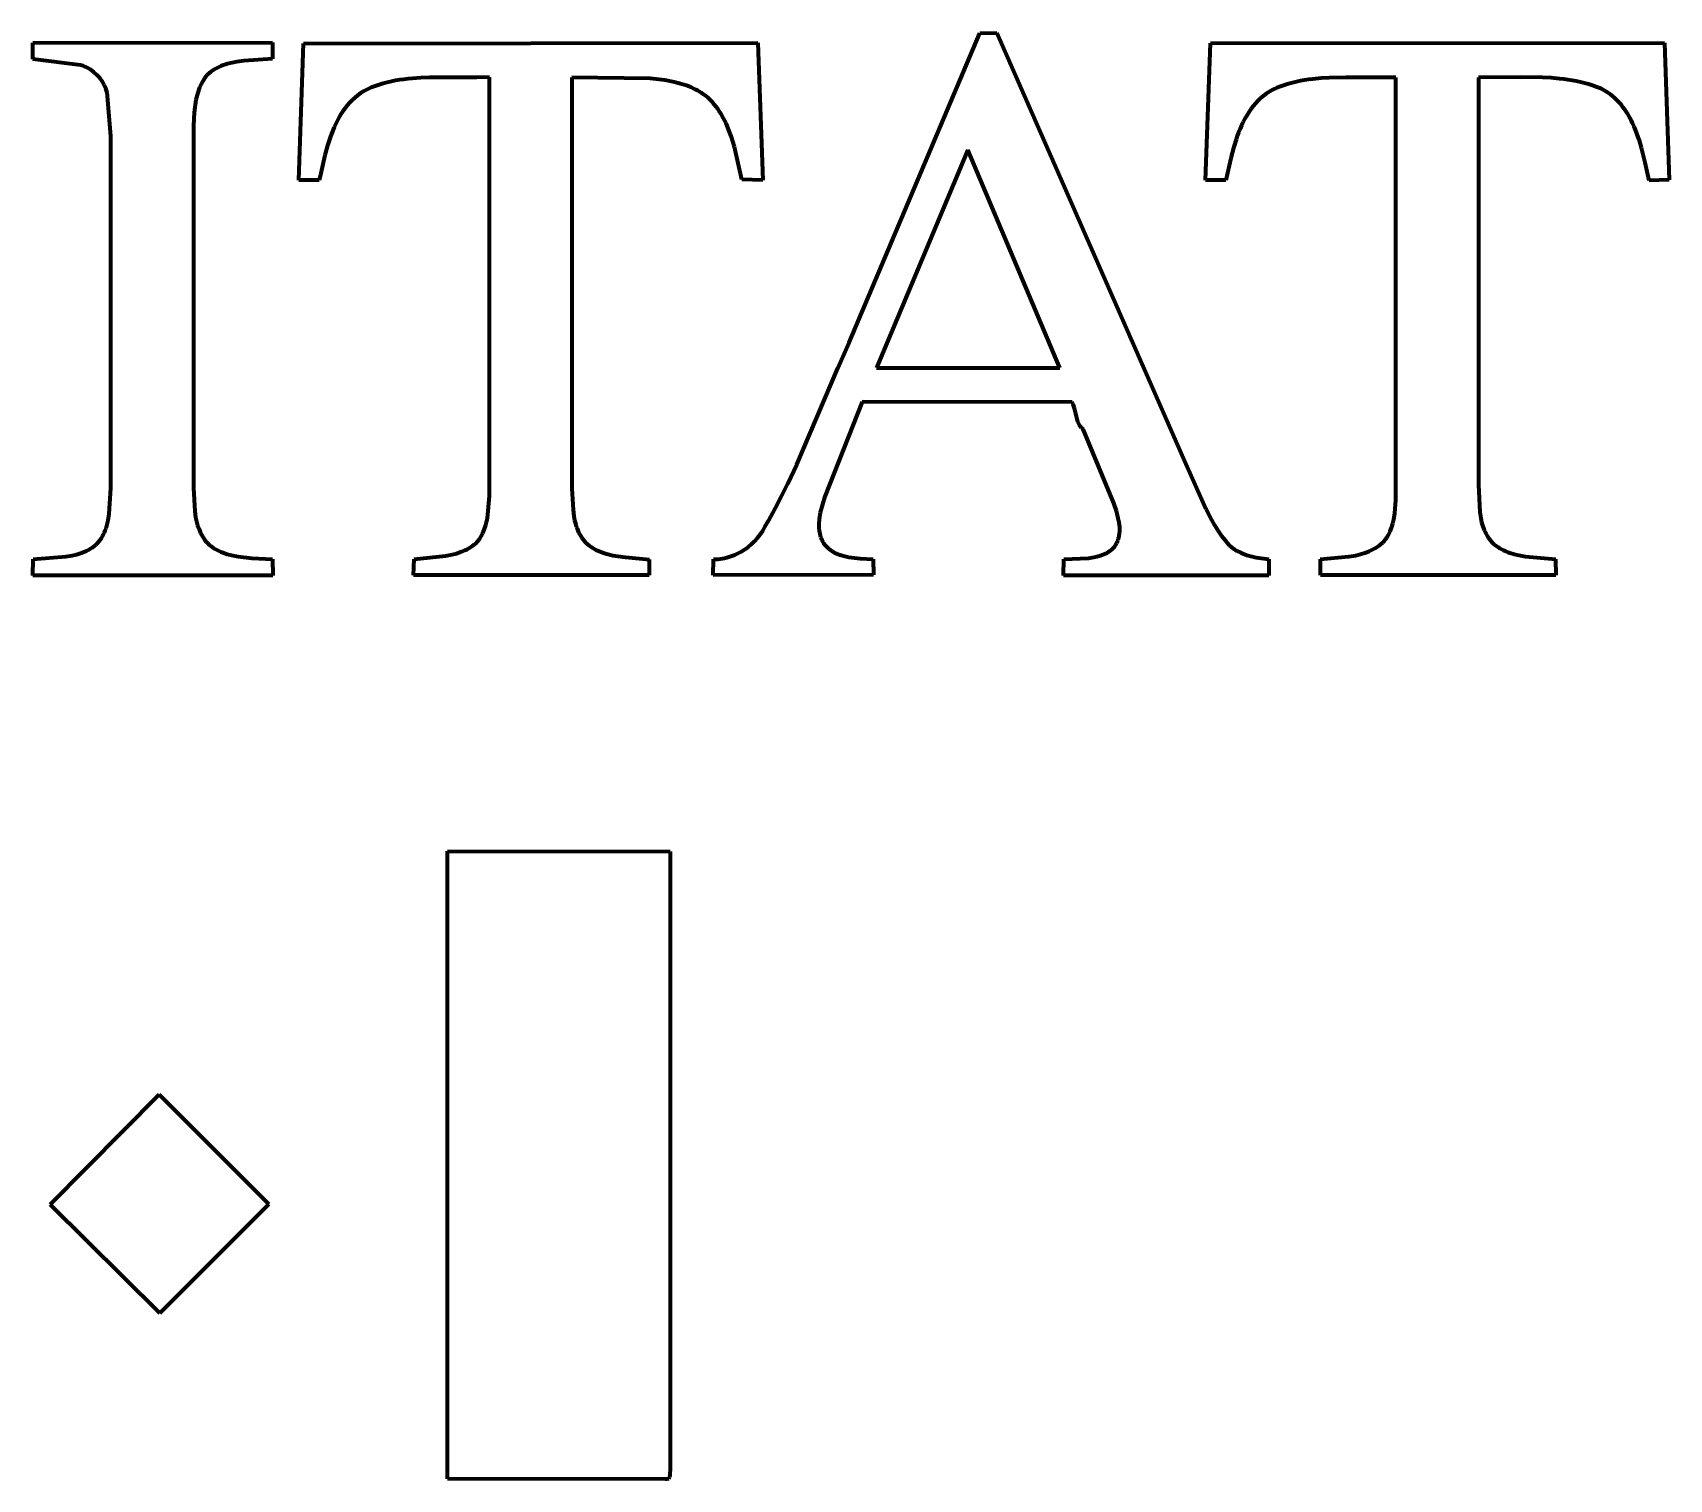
# Model space of a CAD drawing. Header units: millimetres. Extents: x 0.3 to 27.9, y 0.2 to 6.3.
# Drawn here: x 21.68 to 27.94, y 0.36 to 5.9 of the extents above; entities that cross this region are included whole.
import ezdxf

# ---------------------------------------------------------------- set-up
doc = ezdxf.new("R2010")
doc.units = ezdxf.units.MM
doc.layers.add('color#263997ff', color=7, linetype='CONTINUOUS', lineweight=100)

msp = doc.modelspace()

# ---------------------------------------------------------------- linework, layer by layer
at = {"layer": 'color#263997ff'}
for p, q in [((24.8034, 4.7114), (25.3034, 5.8947)), ((25.3034, 5.8947), (25.3688, 5.8966)), ((25.3688, 5.8966), (26.092, 4.247)), ((21.6802, 5.7957), (21.6808, 5.8581)), ((21.6808, 5.8581), (22.5967, 5.8586)), ((22.5967, 5.8586), (22.5973, 5.7963)), ((22.6984, 5.3325), (22.7157, 5.855)), ((22.7157, 5.855), (24.4542, 5.8574)), ((24.4542, 5.8574), (24.4741, 5.3318)), ((26.1675, 5.3328), (26.1867, 5.8571)), ((26.1867, 5.8571), (27.9236, 5.8574)), ((27.9236, 5.8574), (27.9419, 5.334)), ((21.8621, 5.7726), (21.6802, 5.7957)), ((21.8723, 5.7694), (21.8621, 5.7726)), ((21.8869, 5.7632), (21.8723, 5.7694)), ((21.9008, 5.7555), (21.8869, 5.7632)), ((22.3919, 5.765), (22.3839, 5.761)), ((22.4001, 5.7686), (22.3919, 5.765)), ((22.4084, 5.7719), (22.4001, 5.7686)), ((22.4169, 5.7748), (22.4084, 5.7719)), ((22.4255, 5.7774), (22.4169, 5.7748)), ((22.4429, 5.7819), (22.4255, 5.7774)), ((22.4608, 5.7853), (22.4429, 5.7819)), ((22.4881, 5.789), (22.4608, 5.7853)), ((22.5973, 5.7963), (22.4881, 5.789)), ((21.9138, 5.7462), (21.9008, 5.7555)), ((21.9257, 5.7357), (21.9138, 5.7462)), ((21.9364, 5.7239), (21.9257, 5.7357)), ((21.9457, 5.711), (21.9364, 5.7239)), ((21.9536, 5.6972), (21.9457, 5.711)), ((22.324, 5.6991), (22.3183, 5.6865)), ((22.3306, 5.7114), (22.324, 5.6991)), ((22.3381, 5.7233), (22.3306, 5.7114)), ((22.3466, 5.7347), (22.3381, 5.7233)), ((22.3537, 5.7409), (22.3466, 5.7347)), ((22.3609, 5.7465), (22.3537, 5.7409)), ((22.3684, 5.7518), (22.3609, 5.7465)), ((22.3761, 5.7566), (22.3684, 5.7518)), ((22.3839, 5.761), (22.3761, 5.7566)), ((23.0209, 5.7021), (23.0053, 5.6974)), ((23.0366, 5.7062), (23.0209, 5.7021)), ((23.0524, 5.7099), (23.0366, 5.7062)), ((23.0683, 5.7131), (23.0524, 5.7099)), ((23.0843, 5.7158), (23.0683, 5.7131)), ((23.1004, 5.7181), (23.0843, 5.7158)), ((23.1165, 5.7201), (23.1004, 5.7181)), ((23.1327, 5.7217), (23.1165, 5.7201)), ((23.1653, 5.7239), (23.1327, 5.7217)), ((23.198, 5.7252), (23.1653, 5.7239)), ((23.3787, 5.7248), (23.198, 5.7252)), ((23.4273, 5.726), (23.3787, 5.7248)), ((23.427, 4.1246), (23.4273, 5.726)), ((24.0428, 5.7209), (23.7429, 5.7258)), ((23.7429, 5.7258), (23.7432, 4.1519)), ((24.0983, 5.7144), (24.0428, 5.7209)), ((24.1355, 5.7075), (24.0983, 5.7144)), ((24.163, 5.7003), (24.1355, 5.7075)), ((24.1809, 5.6945), (24.163, 5.7003)), ((26.485, 5.701), (26.4698, 5.6964)), ((26.5003, 5.7051), (26.485, 5.701)), ((26.5157, 5.7087), (26.5003, 5.7051)), ((26.5312, 5.7119), (26.5157, 5.7087)), ((26.5467, 5.7147), (26.5312, 5.7119)), ((26.5623, 5.7171), (26.5467, 5.7147)), ((26.578, 5.7192), (26.5623, 5.7171)), ((26.6095, 5.7223), (26.578, 5.7192)), ((26.6411, 5.7243), (26.6095, 5.7223)), ((26.7049, 5.7258), (26.6411, 5.7243)), ((26.8957, 5.7253), (26.7049, 5.7258)), ((26.8961, 4.1807), (26.8957, 5.7253)), ((27.3749, 5.7259), (27.2118, 5.7251)), ((27.2118, 5.7251), (27.2118, 4.1666)), ((27.4569, 5.725), (27.3749, 5.7259)), ((27.4894, 5.7233), (27.4569, 5.725)), ((27.5219, 5.7205), (27.4894, 5.7233)), ((27.538, 5.7186), (27.5219, 5.7205)), ((27.5541, 5.7164), (27.538, 5.7186)), ((27.5701, 5.7138), (27.5541, 5.7164)), ((27.586, 5.7108), (27.5701, 5.7138)), ((27.6018, 5.7074), (27.586, 5.7108)), ((27.6176, 5.7035), (27.6018, 5.7074)), ((27.6332, 5.6991), (27.6176, 5.7035)), ((27.6488, 5.6942), (27.6332, 5.6991)), ((21.9599, 5.6826), (21.9536, 5.6972)), ((21.9643, 5.6672), (21.9599, 5.6826)), ((21.9791, 5.5007), (21.9643, 5.6672)), ((22.3041, 5.6398), (22.2971, 5.591)), ((22.3112, 5.6668), (22.3041, 5.6398)), ((22.3183, 5.6865), (22.3112, 5.6668)), ((22.9021, 5.6384), (22.8925, 5.6286)), ((22.9123, 5.6478), (22.9021, 5.6384)), ((22.923, 5.6566), (22.9123, 5.6478)), ((22.9344, 5.6649), (22.923, 5.6566)), ((22.9465, 5.6727), (22.9344, 5.6649)), ((22.9592, 5.6798), (22.9465, 5.6727)), ((22.9744, 5.6863), (22.9592, 5.6798)), ((22.9898, 5.6921), (22.9744, 5.6863)), ((23.0053, 5.6974), (22.9898, 5.6921)), ((24.1983, 5.6877), (24.1809, 5.6945)), ((24.2152, 5.6799), (24.1983, 5.6877)), ((24.2234, 5.6756), (24.2152, 5.6799)), ((24.2314, 5.6709), (24.2234, 5.6756)), ((24.2393, 5.666), (24.2314, 5.6709)), ((24.2469, 5.6607), (24.2393, 5.666)), ((24.2543, 5.6552), (24.2469, 5.6607)), ((24.2616, 5.6493), (24.2543, 5.6552)), ((24.2685, 5.643), (24.2616, 5.6493)), ((24.2752, 5.6364), (24.2685, 5.643)), ((24.2817, 5.6294), (24.2752, 5.6364)), ((26.3682, 5.6365), (26.3585, 5.6262)), ((26.3784, 5.6462), (26.3682, 5.6365)), ((26.3893, 5.6554), (26.3784, 5.6462)), ((26.4009, 5.6639), (26.3893, 5.6554)), ((26.4131, 5.6719), (26.4009, 5.6639)), ((26.4261, 5.6791), (26.4131, 5.6719)), ((26.4397, 5.6857), (26.4261, 5.6791)), ((26.4547, 5.6913), (26.4397, 5.6857)), ((26.4698, 5.6964), (26.4547, 5.6913)), ((27.6643, 5.6887), (27.6488, 5.6942)), ((27.6796, 5.6827), (27.6643, 5.6887)), ((27.6928, 5.6757), (27.6796, 5.6827)), ((27.7052, 5.668), (27.6928, 5.6757)), ((27.7169, 5.6598), (27.7052, 5.668)), ((27.728, 5.6509), (27.7169, 5.6598)), ((27.7384, 5.6416), (27.728, 5.6509)), ((27.7482, 5.6317), (27.7384, 5.6416)), ((22.2971, 5.591), (22.2949, 5.5421)), ((22.8594, 5.5848), (22.8523, 5.5729)), ((22.8669, 5.5964), (22.8594, 5.5848)), ((22.8749, 5.6075), (22.8669, 5.5964)), ((22.8835, 5.6183), (22.8749, 5.6075)), ((22.8925, 5.6286), (22.8835, 5.6183)), ((24.2879, 5.622), (24.2817, 5.6294)), ((24.2945, 5.6135), (24.2879, 5.622)), ((24.3007, 5.6049), (24.2945, 5.6135)), ((24.3067, 5.596), (24.3007, 5.6049)), ((24.3124, 5.5871), (24.3067, 5.596)), ((24.323, 5.5687), (24.3124, 5.5871)), ((26.3253, 5.5804), (26.3182, 5.568)), ((26.3328, 5.5925), (26.3253, 5.5804)), ((26.3408, 5.6042), (26.3328, 5.5925)), ((26.3494, 5.6154), (26.3408, 5.6042)), ((26.3585, 5.6262), (26.3494, 5.6154)), ((27.7574, 5.6213), (27.7482, 5.6317)), ((27.766, 5.6104), (27.7574, 5.6213)), ((27.7742, 5.5992), (27.766, 5.6104)), ((27.7818, 5.5875), (27.7742, 5.5992)), ((27.7889, 5.5755), (27.7818, 5.5875)), ((27.7956, 5.5631), (27.7889, 5.5755)), ((22.2949, 5.5421), (22.2947, 4.1531)), ((22.8281, 5.5225), (22.823, 5.5093)), ((22.8336, 5.5355), (22.8281, 5.5225)), ((22.8395, 5.5483), (22.8336, 5.5355)), ((22.8457, 5.5607), (22.8395, 5.5483)), ((22.8523, 5.5729), (22.8457, 5.5607)), ((24.3326, 5.5498), (24.323, 5.5687)), ((24.3413, 5.5305), (24.3326, 5.5498)), ((24.3528, 5.5008), (24.3413, 5.5305)), ((26.2942, 5.5152), (26.2891, 5.5014)), ((26.2996, 5.5288), (26.2942, 5.5152)), ((26.3054, 5.5421), (26.2996, 5.5288)), ((26.3116, 5.5552), (26.3054, 5.5421)), ((26.3182, 5.568), (26.3116, 5.5552)), ((27.8018, 5.5505), (27.7956, 5.5631)), ((27.8076, 5.5375), (27.8018, 5.5505)), ((27.8131, 5.5244), (27.8076, 5.5375)), ((27.8182, 5.511), (27.8131, 5.5244)), ((27.823, 5.4974), (27.8182, 5.511)), ((21.9788, 4.1536), (21.9791, 5.5007)), ((22.8094, 5.4689), (22.798, 5.4276)), ((22.8182, 5.496), (22.8094, 5.4689)), ((22.823, 5.5093), (22.8182, 5.496)), ((24.3656, 5.4601), (24.3528, 5.5008)), ((24.3933, 5.3352), (24.3656, 5.4601)), ((25.2575, 5.4484), (24.9084, 4.6142)), ((25.6105, 4.6144), (25.2575, 5.4484)), ((26.2757, 5.4593), (26.2644, 5.4165)), ((26.2844, 5.4875), (26.2757, 5.4593)), ((26.2891, 5.5014), (26.2844, 5.4875)), ((27.8275, 5.4837), (27.823, 5.4974)), ((27.8357, 5.4559), (27.8275, 5.4837)), ((27.8498, 5.4), (27.8357, 5.4559)), ((22.798, 5.4276), (22.7822, 5.3592)), ((26.2644, 5.4165), (26.2515, 5.3601)), ((27.8651, 5.3316), (27.8498, 5.4)), ((22.7765, 5.3326), (22.6984, 5.3325)), ((22.7822, 5.3592), (22.7765, 5.3326)), ((24.4741, 5.3318), (24.3933, 5.3352)), ((26.2456, 5.3328), (26.1675, 5.3328)), ((26.2515, 5.3601), (26.2456, 5.3328)), ((27.9419, 5.334), (27.8651, 5.3316)), ((24.761, 4.6131), (24.8034, 4.7114)), ((24.6031, 4.2436), (24.761, 4.6131)), ((24.9084, 4.6142), (25.6105, 4.6144)), ((24.8532, 4.4837), (24.7109, 4.1221)), ((25.657, 4.482), (24.8532, 4.4837)), ((25.6609, 4.4749), (25.657, 4.482)), ((25.6664, 4.46), (25.6609, 4.4749)), ((25.6787, 4.4072), (25.6664, 4.46)), ((25.6835, 4.3969), (25.6787, 4.4072)), ((25.6878, 4.3905), (25.6835, 4.3969)), ((25.6931, 4.3845), (25.6878, 4.3905)), ((25.6962, 4.3817), (25.6931, 4.3845)), ((25.6997, 4.379), (25.6962, 4.3817)), ((25.8171, 4.0962), (25.6997, 4.379)), ((24.569, 4.1709), (24.6031, 4.2436)), ((26.092, 4.247), (26.1684, 4.0741)), ((21.9725, 4.0547), (21.9788, 4.1536)), ((22.2947, 4.1531), (22.2995, 4.0655)), ((23.7432, 4.1519), (23.7474, 4.0704)), ((24.5452, 4.1229), (24.569, 4.1709)), ((26.8953, 4.1071), (26.8961, 4.1807)), ((27.2118, 4.1666), (27.217, 4.0621)), ((23.4195, 4.0383), (23.427, 4.1246)), ((23.7474, 4.0704), (23.7505, 4.0457)), ((24.495, 4.0283), (24.5206, 4.0754)), ((24.5206, 4.0754), (24.5452, 4.1229)), ((24.7109, 4.1221), (24.6927, 4.0606)), ((25.8266, 4.0665), (25.8171, 4.0962)), ((26.1684, 4.0741), (26.1899, 4.0322)), ((26.892, 4.0576), (26.8953, 4.1071)), ((21.9603, 3.9985), (21.965, 4.0141)), ((21.965, 4.0141), (21.9687, 4.0301)), ((21.9687, 4.0301), (21.9725, 4.0547)), ((22.2995, 4.0655), (22.3032, 4.0416)), ((22.3032, 4.0416), (22.3065, 4.0261)), ((22.3065, 4.0261), (22.3108, 4.0108)), ((22.3108, 4.0108), (22.3161, 3.996)), ((23.4074, 3.9936), (23.4136, 4.0124)), ((23.4136, 4.0124), (23.4195, 4.0383)), ((23.7505, 4.0457), (23.7535, 4.0295)), ((23.7535, 4.0295), (23.7575, 4.0138)), ((23.7575, 4.0138), (23.7598, 4.0061)), ((24.4818, 4.005), (24.495, 4.0283)), ((24.6886, 4.0351), (24.6874, 4.016)), ((24.6874, 4.016), (24.6877, 4.0033)), ((24.6927, 4.0606), (24.6886, 4.0351)), ((25.837, 4.0226), (25.8266, 4.0665)), ((25.839, 4.0036), (25.837, 4.0226)), ((26.1899, 4.0322), (26.2016, 4.0118)), ((26.2016, 4.0118), (26.2141, 3.9919)), ((26.8795, 4.0023), (26.8844, 4.0177)), ((26.8844, 4.0177), (26.8881, 4.0334)), ((26.8881, 4.0334), (26.892, 4.0576)), ((27.217, 4.0621), (27.2205, 4.0382)), ((27.2205, 4.0382), (27.2239, 4.0226)), ((27.2239, 4.0226), (27.2283, 4.0073)), ((21.9276, 3.9429), (21.9331, 3.9491)), ((21.9331, 3.9491), (21.9382, 3.9556)), ((21.9382, 3.9556), (21.9428, 3.9623)), ((21.9428, 3.9623), (21.9471, 3.9692)), ((21.9471, 3.9692), (21.9509, 3.9763)), ((21.9509, 3.9763), (21.9544, 3.9835)), ((21.9544, 3.9835), (21.9575, 3.9909)), ((21.9575, 3.9909), (21.9603, 3.9985)), ((22.3161, 3.996), (22.3191, 3.9887)), ((22.3191, 3.9887), (22.3224, 3.9816)), ((22.3224, 3.9816), (22.3261, 3.9747)), ((22.3261, 3.9747), (22.33, 3.9679)), ((22.33, 3.9679), (22.3344, 3.9612)), ((22.3344, 3.9612), (22.339, 3.9548)), ((22.339, 3.9548), (22.344, 3.9485)), ((22.344, 3.9485), (22.3495, 3.9424)), ((23.3765, 3.9429), (23.381, 3.948)), ((23.381, 3.948), (23.3891, 3.9587)), ((23.3891, 3.9587), (23.3962, 3.9699)), ((23.3962, 3.9699), (23.4022, 3.9816)), ((23.4022, 3.9816), (23.4074, 3.9936)), ((23.7598, 4.0061), (23.7625, 3.9985)), ((23.7625, 3.9985), (23.7655, 3.9911)), ((23.7655, 3.9911), (23.7688, 3.9838)), ((23.7688, 3.9838), (23.7725, 3.9768)), ((23.7725, 3.9768), (23.7765, 3.9699)), ((23.7765, 3.9699), (23.781, 3.9632)), ((23.781, 3.9632), (23.7858, 3.9568)), ((23.7858, 3.9568), (23.7911, 3.9506)), ((23.7911, 3.9506), (23.7968, 3.9447)), ((24.4299, 3.9389), (24.442, 3.9506)), ((24.442, 3.9506), (24.4533, 3.963)), ((24.4533, 3.963), (24.4637, 3.9763)), ((24.4637, 3.9763), (24.4732, 3.9903)), ((24.4732, 3.9903), (24.4818, 4.005)), ((24.6877, 4.0033), (24.6889, 3.9908)), ((24.6889, 3.9908), (24.6913, 3.9784)), ((24.6913, 3.9784), (24.6929, 3.9723)), ((24.6929, 3.9723), (24.6948, 3.9663)), ((24.6948, 3.9663), (24.6971, 3.9603)), ((24.6971, 3.9603), (24.6996, 3.9543)), ((24.6996, 3.9543), (24.7026, 3.9485)), ((24.7026, 3.9485), (24.7058, 3.9427)), ((25.8279, 3.9436), (25.8306, 3.9492)), ((25.8306, 3.9492), (25.8329, 3.9549)), ((25.8329, 3.9549), (25.8348, 3.9608)), ((25.8348, 3.9608), (25.8364, 3.9667)), ((25.8364, 3.9667), (25.8376, 3.9727)), ((25.8376, 3.9727), (25.8384, 3.9788)), ((25.8384, 3.9788), (25.8393, 3.9911)), ((25.8393, 3.9911), (25.839, 4.0036)), ((26.2141, 3.9919), (26.2275, 3.9725)), ((26.2275, 3.9725), (26.2347, 3.9631)), ((26.2347, 3.9631), (26.242, 3.9539)), ((26.242, 3.9539), (26.2497, 3.9448)), ((26.8388, 3.9396), (26.8457, 3.9457)), ((26.8457, 3.9457), (26.8522, 3.9523)), ((26.8522, 3.9523), (26.8573, 3.959)), ((26.8573, 3.959), (26.8619, 3.9659)), ((26.8619, 3.9659), (26.8662, 3.9729)), ((26.8662, 3.9729), (26.87, 3.98)), ((26.87, 3.98), (26.8735, 3.9873)), ((26.8735, 3.9873), (26.8767, 3.9947)), ((26.8767, 3.9947), (26.8795, 4.0023)), ((27.2283, 4.0073), (27.2309, 3.9999)), ((27.2309, 3.9999), (27.2339, 3.9926)), ((27.2339, 3.9926), (27.2371, 3.9854)), ((27.2371, 3.9854), (27.2407, 3.9783)), ((27.2407, 3.9783), (27.2447, 3.9714)), ((27.2447, 3.9714), (27.249, 3.9647)), ((27.249, 3.9647), (27.2537, 3.9582)), ((27.2537, 3.9582), (27.2589, 3.9518)), ((27.2589, 3.9518), (27.2644, 3.9456)), ((27.2644, 3.9456), (27.2712, 3.9396)), ((21.6811, 3.8819), (21.8065, 3.8916)), ((21.8065, 3.8916), (21.8312, 3.896)), ((21.8312, 3.896), (21.8474, 3.8999)), ((21.8474, 3.8999), (21.8632, 3.9048)), ((21.8632, 3.9048), (21.8786, 3.9107)), ((21.8786, 3.9107), (21.8862, 3.9141)), ((21.8862, 3.9141), (21.8937, 3.9179)), ((21.8937, 3.9179), (21.901, 3.922)), ((21.901, 3.922), (21.9082, 3.9264)), ((21.9082, 3.9264), (21.9152, 3.9312)), ((21.9152, 3.9312), (21.9217, 3.9369)), ((21.9217, 3.9369), (21.9276, 3.9429)), ((22.3495, 3.9424), (22.3553, 3.9366)), ((22.3553, 3.9366), (22.3623, 3.9312)), ((22.3623, 3.9312), (22.3695, 3.9262)), ((22.3695, 3.9262), (22.3768, 3.9216)), ((22.3768, 3.9216), (22.3844, 3.9174)), ((22.3844, 3.9174), (22.392, 3.9135)), ((22.392, 3.9135), (22.3999, 3.91)), ((22.3999, 3.91), (22.4078, 3.9067)), ((22.4078, 3.9067), (22.424, 3.9012)), ((22.424, 3.9012), (22.4407, 3.8967)), ((22.4407, 3.8967), (22.4663, 3.8917)), ((22.4663, 3.8917), (22.5188, 3.8861)), ((22.5188, 3.8861), (22.5969, 3.8817)), ((23.14, 3.882), (23.2595, 3.8942)), ((23.2595, 3.8942), (23.2848, 3.8993)), ((23.2848, 3.8993), (23.3012, 3.9038)), ((23.3012, 3.9038), (23.3173, 3.9092)), ((23.3173, 3.9092), (23.3252, 3.9123)), ((23.3252, 3.9123), (23.3329, 3.9157)), ((23.3329, 3.9157), (23.3405, 3.9193)), ((23.3405, 3.9193), (23.348, 3.9234)), ((23.348, 3.9234), (23.3554, 3.9277)), ((23.3554, 3.9277), (23.3626, 3.9324)), ((23.3626, 3.9324), (23.3696, 3.9375)), ((23.3696, 3.9375), (23.3765, 3.9429)), ((23.7968, 3.9447), (23.8029, 3.939)), ((23.8029, 3.939), (23.8096, 3.9337)), ((23.8096, 3.9337), (23.8164, 3.9289)), ((23.8164, 3.9289), (23.8234, 3.9245)), ((23.8234, 3.9245), (23.8305, 3.9204)), ((23.8305, 3.9204), (23.8377, 3.9166)), ((23.8377, 3.9166), (23.8451, 3.9132)), ((23.8451, 3.9132), (23.8601, 3.9072)), ((23.8601, 3.9072), (23.8756, 3.9022)), ((23.8756, 3.9022), (23.8993, 3.8964)), ((23.8993, 3.8964), (23.9482, 3.8893)), ((23.9482, 3.8893), (24.0381, 3.8811)), ((24.3021, 3.8821), (24.3106, 3.883)), ((24.3106, 3.883), (24.3189, 3.8843)), ((24.3189, 3.8843), (24.3272, 3.8859)), ((24.3272, 3.8859), (24.3354, 3.8878)), ((24.3354, 3.8878), (24.3435, 3.8901)), ((24.3435, 3.8901), (24.3514, 3.8926)), ((24.3514, 3.8926), (24.3593, 3.8955)), ((24.3593, 3.8955), (24.367, 3.8986)), ((24.367, 3.8986), (24.3746, 3.902)), ((24.3746, 3.902), (24.3894, 3.9097)), ((24.3894, 3.9097), (24.4036, 3.9185)), ((24.4036, 3.9185), (24.4171, 3.9282)), ((24.4171, 3.9282), (24.4299, 3.9389)), ((24.7058, 3.9427), (24.7104, 3.9369)), ((24.7104, 3.9369), (24.7153, 3.9315)), ((24.7153, 3.9315), (24.7204, 3.9264)), ((24.7204, 3.9264), (24.7257, 3.9218)), ((24.7257, 3.9218), (24.7313, 3.9175)), ((24.7313, 3.9175), (24.737, 3.9135)), ((24.737, 3.9135), (24.7429, 3.9098)), ((24.7429, 3.9098), (24.749, 3.9065)), ((24.749, 3.9065), (24.7553, 3.9035)), ((24.7553, 3.9035), (24.7683, 3.8982)), ((24.7683, 3.8982), (24.7818, 3.8939)), ((24.7818, 3.8939), (24.8027, 3.8892)), ((24.8027, 3.8892), (24.8459, 3.884)), ((24.8459, 3.884), (24.8954, 3.8816)), ((25.6254, 3.8818), (25.7202, 3.8858)), ((25.7202, 3.8858), (25.7403, 3.8889)), ((25.7403, 3.8889), (25.7534, 3.8919)), ((25.7534, 3.8919), (25.7662, 3.8957)), ((25.7662, 3.8957), (25.7786, 3.9006)), ((25.7786, 3.9006), (25.7846, 3.9034)), ((25.7846, 3.9034), (25.7905, 3.9065)), ((25.7905, 3.9065), (25.7963, 3.91)), ((25.7963, 3.91), (25.8019, 3.9138)), ((25.8019, 3.9138), (25.8075, 3.9179)), ((25.8075, 3.9179), (25.8128, 3.9223)), ((25.8128, 3.9223), (25.8173, 3.9274)), ((25.8173, 3.9274), (25.8213, 3.9327)), ((25.8213, 3.9327), (25.8248, 3.9381)), ((25.8248, 3.9381), (25.8279, 3.9436)), ((26.2497, 3.9448), (26.2582, 3.9357)), ((26.2582, 3.9357), (26.2673, 3.9276)), ((26.2673, 3.9276), (26.277, 3.9204)), ((26.277, 3.9204), (26.2871, 3.9139)), ((26.2871, 3.9139), (26.3032, 3.9057)), ((26.3032, 3.9057), (26.3258, 3.897)), ((26.3258, 3.897), (26.3614, 3.8882)), ((26.3614, 3.8882), (26.4096, 3.8821)), ((26.608, 3.8818), (26.7156, 3.8917)), ((26.7156, 3.8917), (26.7424, 3.8963)), ((26.7424, 3.8963), (26.7599, 3.9005)), ((26.7599, 3.9005), (26.7769, 3.9056)), ((26.7769, 3.9056), (26.7852, 3.9086)), ((26.7852, 3.9086), (26.7934, 3.9119)), ((26.7934, 3.9119), (26.8014, 3.9156)), ((26.8014, 3.9156), (26.8093, 3.9196)), ((26.8093, 3.9196), (26.817, 3.924)), ((26.817, 3.924), (26.8245, 3.9288)), ((26.8245, 3.9288), (26.8318, 3.934)), ((26.8318, 3.934), (26.8388, 3.9396)), ((27.2712, 3.9396), (27.2782, 3.934)), ((27.2782, 3.934), (27.2854, 3.9288)), ((27.2854, 3.9288), (27.2928, 3.9241)), ((27.2928, 3.9241), (27.3004, 3.9197)), ((27.3004, 3.9197), (27.3081, 3.9158)), ((27.3081, 3.9158), (27.316, 3.9121)), ((27.316, 3.9121), (27.324, 3.9088)), ((27.324, 3.9088), (27.3322, 3.9059)), ((27.3322, 3.9059), (27.3489, 3.9008)), ((27.3489, 3.9008), (27.366, 3.8967)), ((27.366, 3.8967), (27.3922, 3.8921)), ((27.3922, 3.8921), (27.507, 3.8812)), ((21.6798, 3.8198), (21.6811, 3.8819)), ((22.5969, 3.8817), (22.5981, 3.8188)), ((23.1372, 3.8205), (23.14, 3.882)), ((24.0381, 3.82), (23.1372, 3.8205)), ((24.0381, 3.8811), (24.0381, 3.82)), ((24.2841, 3.8199), (24.285, 3.8812)), ((24.8969, 3.8216), (24.2841, 3.8199)), ((24.285, 3.8812), (24.2936, 3.8815)), ((24.2936, 3.8815), (24.3021, 3.8821)), ((24.8954, 3.8816), (24.8969, 3.8216)), ((25.6242, 3.819), (25.6254, 3.8818)), ((26.4096, 3.8821), (26.4092, 3.8198)), ((26.6076, 3.82), (26.608, 3.8818)), ((27.5079, 3.8208), (26.6076, 3.82)), ((27.507, 3.8812), (27.5079, 3.8208)), ((22.5981, 3.8188), (21.6798, 3.8198)), ((26.4092, 3.8198), (25.6242, 3.819)), ((23.2667, 0.3615), (23.2669, 2.7638)), ((23.2669, 2.7638), (24.1186, 2.7626)), ((24.1186, 2.7626), (24.1187, 0.4033)), ((21.747, 1.4118), (22.1637, 1.8324)), ((22.1637, 1.8324), (22.5828, 1.4128)), ((22.1663, 0.9966), (21.747, 1.4118)), ((22.5828, 1.4128), (22.1663, 0.9966)), ((24.1183, 0.3778), (24.1168, 0.3683)), ((24.1187, 0.4033), (24.1183, 0.3778)), ((24.1, 0.361), (23.2667, 0.3615)), ((24.1026, 0.3605), (24.1, 0.361)), ((24.105, 0.3603), (24.1026, 0.3605)), ((24.1071, 0.3603), (24.105, 0.3603)), ((24.1089, 0.3606), (24.1071, 0.3603)), ((24.1121, 0.3619), (24.1089, 0.3606)), ((24.1144, 0.364), (24.1121, 0.3619)), ((24.1168, 0.3683), (24.1144, 0.364))]:
    msp.add_line(p, q, dxfattribs=at)

doc.saveas('drawing.dxf')
